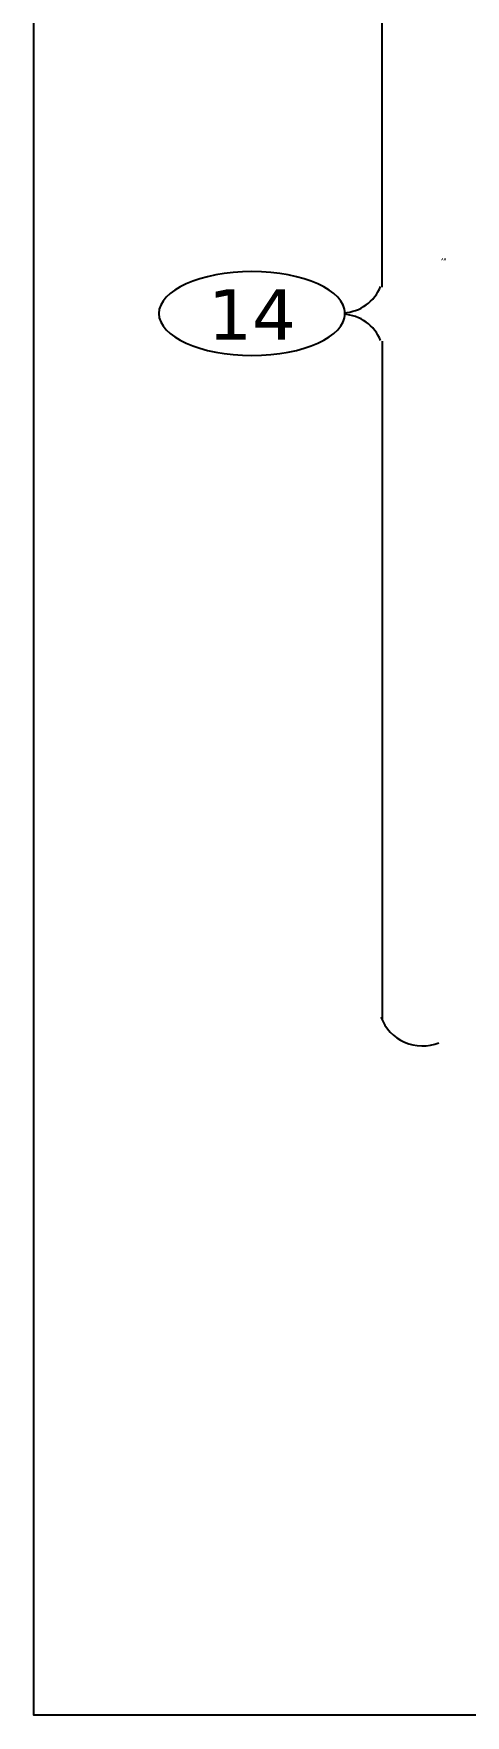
# Model space of a CAD drawing. Extents: x 9438 to 11125, y 1800 to 2873.
# Drawn here: x 10870.7 to 10922.1, y 2462.8 to 2663.2 of the extents above; entities that cross this region are included whole.
import ezdxf

# ---------------------------------------------------------------- set-up
doc = ezdxf.new("R2010")
doc.units = 0
doc.header["$LTSCALE"] = 10
doc.header["$MEASUREMENT"] = 0
doc.layers.add('G02-1-PRDXXXX-E-MRIO-01-P01-01$0$ANNOTATION', color=7, linetype='Continuous')
doc.styles.add('G02-1-PRDXXXX-E-MRIO-01-P01-01$0$PDF Verdana', font='verdana.ttf')

# ---------------------------------------------------------------- blocks, each defined once
blk = doc.blocks.new('G02-1-PRDXXXX-E-MRIO-01-P01-01$0$DV-54809-ZX-370-003')
at = {"layer": 'G02-1-PRDXXXX-E-MRIO-01-P01-01$0$ANNOTATION', "lineweight": 25}
blk.add_lwpolyline([(1432.98, 1043.28), (1680.05, 1043.28), (1680.05, 662.77), (1432.98, 662.77)], close=True, dxfattribs=at)
for points in [[(1474.47, 832.96), (1474.47, 914.58)], [(1474.47, 826.52), (1474.47, 745.75)]]:
    blk.add_lwpolyline(points, dxfattribs=at)
for centre, radius, start, end in [((1469.64, 834.91), 5, 272.9451, 338.2401), ((1469.64, 824.74), 5, 21.7587, 87.0549), ((1479.28, 747.85), 5.31, 200.8425, 291.5488)]:
    blk.add_arc(centre, radius, start, end, dxfattribs=at)
for points in [[(1458.97, 834.82), (1452.85, 834.82), (1447.88, 832.58), (1447.88, 829.83)], [(1470.06, 829.83), (1470.06, 832.58), (1465.1, 834.82), (1458.97, 834.82)], [(1447.88, 829.83), (1447.88, 827.07), (1452.85, 824.83), (1458.97, 824.83)], [(1458.97, 824.83), (1465.1, 824.83), (1470.06, 827.07), (1470.06, 829.83)]]:
    blk.add_open_spline(points, degree=3, dxfattribs=at)
at = {"layer": 'G02-1-PRDXXXX-E-MRIO-01-P01-01$0$ANNOTATION', "attachment_point": 4, "style": 'G02-1-PRDXXXX-E-MRIO-01-P01-01$0$PDF Verdana'}
for s, insert, char_height in [('AM', (1481.49, 836.28), 0.3), ('14', (1453.72, 829.72), 6.006)]:
    blk.add_mtext(s, dxfattribs=dict(at, insert=insert, char_height=char_height))

msp = doc.modelspace()

# ---------------------------------------------------------------- block references
msp.add_blockref('G02-1-PRDXXXX-E-MRIO-01-P01-01$0$DV-54809-ZX-370-003', (9437.72, 1800))

doc.saveas('drawing.dxf')
